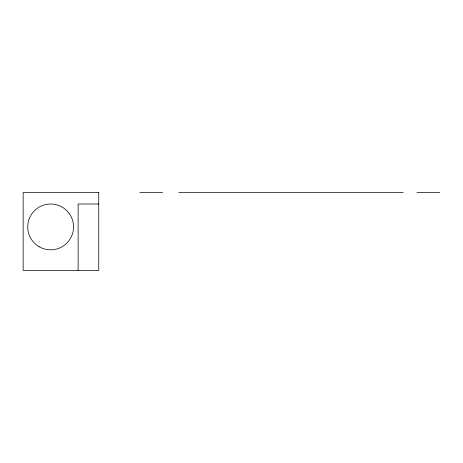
<?xml version="1.0" encoding="UTF-8"?>
<svg xmlns="http://www.w3.org/2000/svg" width="463" height="463" viewBox="0 0 463 463"><rect width="100%" height="100%" fill="white"/><g stroke="black" fill="none" stroke-linecap="round" stroke-linejoin="round"><path stroke-width="0.69" d="M139.751 192.556L162.663 192.556M178.695 192.556L403.198 192.556M416.943 192.556L439.85 192.556M98.746 204.009L78.131 204.009L78.131 270.444M98.746 192.556L23.15 192.556L23.15 270.444L98.746 270.444L98.746 192.556M39.187 246.756A22.907 22.907 0 0 0 73.548 226.916A22.907 22.907 0 0 0 39.187 207.077A22.907 22.907 0 0 0 39.187 246.756"/></g></svg>
